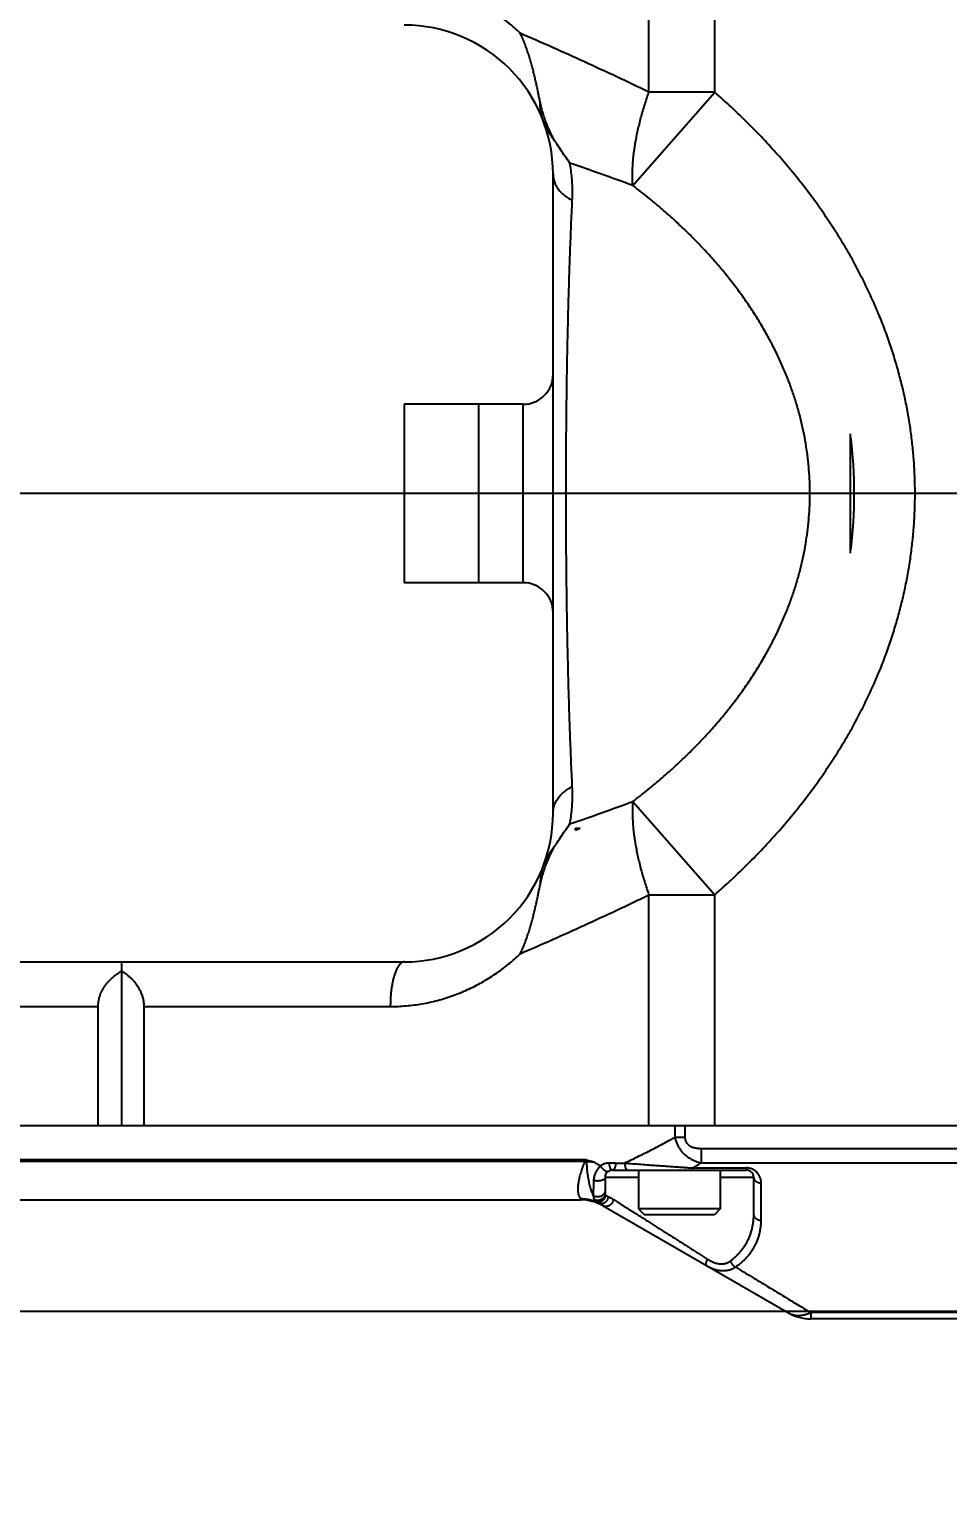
# Model space of a CAD drawing. Extents: x 0 to 3364, y 0 to 2376.
# Drawn here: x 1506.3 to 1568.1, y 346.8 to 445.1 of the extents above; entities that cross this region are included whole.
import ezdxf

# ---------------------------------------------------------------- set-up
doc = ezdxf.new("R2010")
doc.units = 0
doc.header["$LTSCALE"] = 185.02
doc.header["$PDMODE"] = 3
doc.header["$PDSIZE"] = 0.3125
doc.linetypes.add('CENTER', pattern=[0.6, 0.375, -0.075, 0.075, -0.075])
doc.layers.get('0').update_dxf_attribs({"linetype": 'CONTINUOUS'})
doc.layers.get('DEFPOINTS').update_dxf_attribs({"linetype": 'CONTINUOUS'})
doc.layers.add('95_ALL_DIM', color=7, linetype='CONTINUOUS')
doc.layers.add('DEFAULT_1', color=7, linetype='CENTER')
doc.styles.get("Standard").update_dxf_attribs({"font": 'txt', "width": 0.8})
doc.dimstyles.new('DIMSTYLE_1', dxfattribs={"dimtxt": 16, "dimasz": 6, "dimexe": 0.18, "dimexo": 0.0625, "dimgap": 0.09, "dimtad": 1, "dimdec": 3, "dimdsep": 46, "dimtxsty": 'Standard', "dimblk": 'OPEN', "dimblk1": 'OPEN', "dimblk2": 'OPEN', "dimcen": 0.09, "dimadec": 0, "dimazin": 0, "dimtp": 0.3, "dimtm": 0.3, "dimtfac": 1, "dimtdec": 3, "dimtofl": 0, "dimtmove": 0, "dimatfit": 3, "dimldrblk": 'OPEN', "dimfxl": 1, "dimtolj": 1, "dimarcsym": 0})
doc.dimstyles.new('DIMSTYLE_8', dxfattribs={"dimtxt": 14, "dimasz": 6, "dimexe": 0.18, "dimexo": 0.0625, "dimgap": 0.09, "dimtad": 1, "dimdec": 3, "dimdsep": 46, "dimtxsty": 'Standard', "dimblk": 'OPEN', "dimblk1": 'OPEN', "dimblk2": 'OPEN', "dimcen": 0.09, "dimadec": 0, "dimazin": 0, "dimtol": 1, "dimtp": 0.05, "dimtm": 0.05, "dimtfac": 1, "dimtdec": 3, "dimtofl": 0, "dimtmove": 0, "dimatfit": 3, "dimldrblk": 'OPEN', "dimfxl": 1, "dimtolj": 1, "dimarcsym": 0})

# ---------------------------------------------------------------- blocks, each defined once
blk = doc.blocks.new('_OPEN')
at = {"color": 0, "linetype": 'ByBlock'}
for p, q in [((0, 0), (-1, 0.233)), ((-1, -0.233), (0, 0)), ((-1, 0), (0, 0))]:
    blk.add_line(p, q, dxfattribs=at)
blk = doc.blocks.new('*D43')
at = {"layer": '95_ALL_DIM', "color": 0, "transparency": 16777216}
for p, q in [((1358.024, 419.843), (1358.024, 425.843)), ((1819.461, 413.843), (1357.844, 413.843)), ((1733.461, 358.843), (1357.844, 358.843)), ((1358.024, 352.843), (1358.024, 346.843))]:
    blk.add_line(p, q, dxfattribs=at)
at = {"layer": 'DEFPOINTS', "color": 0, "transparency": 16777216}
for p in [(1358.024, 413.843), (1819.524, 413.843), (1733.524, 358.843)]:
    blk.add_point(p, dxfattribs=at)
at = {"layer": '95_ALL_DIM', "color": 0, "transparency": 16777216, "xscale": 6, "yscale": 6, "zscale": 6}
for p, rotation in [((1358.024, 413.843), 270), ((1358.024, 358.843), 90)]:
    blk.add_blockref('_OPEN', p, dxfattribs=dict(at, rotation=rotation))
at = {"layer": '95_ALL_DIM', "color": 0, "transparency": 16777216, "insert": (1350.934, 396.469), "char_height": 14, "attachment_point": 5, "rotation": 90}
blk.add_mtext('\\A1;55±0.05', dxfattribs=at)
blk = doc.blocks.new('*D45')
at = {"layer": '95_ALL_DIM', "color": 0, "transparency": 16777216}
for p, q in [((1731.461, 468.843), (1316.344, 468.843)), ((1316.524, 462.843), (1316.524, 364.843)), ((1733.461, 358.843), (1316.344, 358.843))]:
    blk.add_line(p, q, dxfattribs=at)
at = {"layer": 'DEFPOINTS', "color": 0, "transparency": 16777216}
for p in [(1731.524, 468.843), (1316.524, 358.843), (1733.524, 358.843)]:
    blk.add_point(p, dxfattribs=at)
at = {"layer": '95_ALL_DIM', "color": 0, "transparency": 16777216, "xscale": 6, "yscale": 6, "zscale": 6}
for p, rotation in [((1316.524, 468.843), 90), ((1316.524, 358.843), 270)]:
    blk.add_blockref('_OPEN', p, dxfattribs=dict(at, rotation=rotation))
at = {"layer": '95_ALL_DIM', "color": 0, "transparency": 16777216, "insert": (1308.434, 416.053), "char_height": 16, "attachment_point": 5, "rotation": 90}
blk.add_mtext('\\A1;110', dxfattribs=at)

msp = doc.modelspace()

# ---------------------------------------------------------------- linework, layer by layer
for p, q in [((1547.979, 440.8368), (1547.979, 456.3432)), ((1552.3955, 440.8368), (1552.3955, 456.3432)), ((1546.8913, 434.5592), (1552.3955, 440.8368)), ((1552.3955, 440.8368), (1547.979, 440.8368)), ((1541.5239, 392.3432), (1541.5239, 435.3432)), ((1531.5239, 419.8432), (1531.5239, 407.8432)), ((1539.5239, 419.8432), (1531.5239, 419.8432)), ((1536.5239, 419.8432), (1536.5239, 407.8432)), ((1539.5239, 407.8432), (1539.5239, 419.8432)), ((1561.5239, 409.8397), (1561.5239, 417.8467)), ((1539.5239, 407.8432), (1531.5239, 407.8432)), ((1546.8913, 393.1273), (1552.3955, 386.8497)), ((1543.0291, 391.2094), (1543.0291, 391.3432)), ((1543.0291, 391.3432), (1543.3406, 391.3432)), ((1547.979, 371.3432), (1547.979, 386.8497)), ((1547.979, 386.8497), (1552.3955, 386.8497)), ((1552.3955, 371.3432), (1552.3955, 386.8497)), ((1486.828, 382.3432), (1531.5239, 382.3432)), ((1512.5239, 371.3432), (1512.5239, 382.3432)), ((1473.5239, 379.3432), (1510.9345, 379.3432)), ((1510.9345, 371.3432), (1510.9345, 379.3432)), ((1514.0045, 379.3432), (1514.0045, 371.3432)), ((1514.0045, 379.3432), (1530.583, 379.3432)), ((1442.5239, 371.3432), (1659.0239, 371.3432)), ((1551.4966, 369.7987), (1551.4966, 368.822)), ((1551.4966, 369.7987), (1581.5658, 369.7987)), ((1543.6438, 369.0379), (1491.0013, 369.0379)), ((1543.6485, 368.9537), (1491.0016, 368.9537)), ((1543.6515, 368.9147), (1491.0018, 368.9147)), ((1545.736, 368.8171), (1545.3134, 368.8171)), ((1545.5239, 368.3432), (1554.5239, 368.3432)), ((1545.736, 368.8171), (1546.3377, 368.8171)), ((1547.2739, 368.3432), (1547.2739, 365.7432)), ((1550.914, 368.4889), (1550.914, 368.3432)), ((1550.914, 368.4889), (1554.5239, 368.4889)), ((1551.4965, 368.822), (1581.5658, 368.822)), ((1552.7739, 368.3432), (1552.7739, 365.7432)), ((1545.0239, 367.8432), (1545.0239, 366.7826)), ((1547.2739, 367.8432), (1545.0239, 367.8432)), ((1555.0239, 367.8432), (1552.7739, 367.8432)), ((1555.0239, 365.3535), (1555.0239, 367.8432)), ((1555.5239, 364.9717), (1555.5239, 367.481)), ((1443.1739, 366.3432), (1543.389, 366.3432)), ((1544.8889, 365.9413), (1557.3531, 358.7451)), ((1547.2739, 365.7432), (1547.6739, 365.3432)), ((1552.7739, 365.7432), (1547.2739, 365.7432)), ((1552.7739, 365.7432), (1552.3739, 365.3432)), ((1552.3739, 365.3432), (1547.6739, 365.3432)), ((1558.8531, 358.7613), (1558.8531, 358.3432)), ((1652.1862, 358.7613), (1558.8532, 358.7613)), ((1652.1862, 358.3432), (1558.8531, 358.3432))]:
    msp.add_line(p, q)
for centre, radius, start, end in [((1531.5239, 435.3432), 10, 359.999976, 90.000022), ((1539.5239, 421.8432), 2, 270, 360), ((1539.5239, 405.8432), 2, 0, 90), ((1531.5239, 392.3432), 10, 269.999979, 0.000026), ((1545.5239, 367.8432), 0.5, 90, 179.999889), ((1554.5239, 367.8432), 0.5, 0.00022, 90), ((1543.389, 363.3432), 3, 60.000117, 89.999999), ((1558.8531, 361.3432), 3, 240, 270)]:
    msp.add_arc(centre, radius, start, end)
for points, start_tangent, end_tangent in [([(1539.3195, 444.7913), (1538.9266, 445.1553), (1538.5179, 445.5032), (1538.0943, 445.8343), (1537.6565, 446.1475), (1537.2056, 446.442), (1536.7423, 446.7173), (1536.2676, 446.9726), (1535.7824, 447.2074), (1535.2877, 447.4212), (1534.7846, 447.6134), (1534.2742, 447.7837), (1533.7575, 447.9318), (1533.2355, 448.0574), (1532.7093, 448.1603), (1532.1798, 448.2404), (1531.6482, 448.2976), (1531.1155, 448.3318), (1530.583, 448.3432)], (-0.7192422, 0.6947594), (-1, 0.0000008)), ([(1547.979, 440.8368), (1545.811, 441.8623), (1543.644, 442.8648), (1541.4792, 443.8421), (1539.3195, 444.7913)], (-0.9022442, 0.4312255), (-0.9175457, 0.3976304)), ([(1540.6573, 440.1826), (1540.5965, 440.4774), (1540.5343, 440.7764), (1540.4702, 441.0791), (1540.4035, 441.3851), (1540.3335, 441.6937), (1540.2598, 442.0044), (1540.1816, 442.3166), (1540.0984, 442.6297), (1540.0094, 442.9431), (1539.9141, 443.256), (1539.8118, 443.5679), (1539.7018, 443.878), (1539.5835, 444.1857), (1539.4563, 444.4904), (1539.3195, 444.7913)], (-0.2018808, 0.9794101), (-0.4286215, 0.9034841)), ([(1541.7272, 437.4397), (1541.6333, 437.5946), (1541.5356, 437.7658), (1541.433, 437.9576), (1541.325, 438.1748), (1541.2116, 438.4227), (1541.0937, 438.7065), (1540.9736, 439.0306), (1540.857, 439.3906), (1540.7501, 439.7778), (1540.6573, 440.1826)], (-0.5289633, 0.8486447), (-0.2018808, 0.9794101)), ([(1540.8518, 438.9475), (1540.7988, 439.1006), (1540.755, 439.2614), (1540.7199, 439.43), (1540.6932, 439.6065), (1540.6742, 439.7907), (1540.6624, 439.9828), (1540.6573, 440.1826)], (-0.3604114, 0.9327935), (-0.0097357, 0.9999526)), ([(1546.8913, 434.5592), (1546.8725, 434.8833), (1546.8656, 435.2203), (1546.8705, 435.5693), (1546.8874, 435.9297), (1546.9161, 436.3006), (1546.9567, 436.6813), (1547.0089, 437.0709), (1547.0727, 437.4686), (1547.148, 437.8736), (1547.2345, 438.285), (1547.3322, 438.7018), (1547.4408, 439.1233), (1547.56, 439.5484), (1547.6896, 439.9763), (1547.8294, 440.4061), (1547.979, 440.8368)], (-0.0775114, 0.9969915), (0.3376064, 0.9412874)), ([(1552.3955, 386.8497), (1553.5439, 387.8888), (1554.6318, 388.9376), (1555.6606, 389.9945), (1556.6318, 391.0584), (1557.5468, 392.1283), (1558.407, 393.2029), (1559.2135, 394.2813), (1559.9678, 395.3625), (1560.6709, 396.4454), (1561.324, 397.5291), (1561.928, 398.6122), (1562.4837, 399.693), (1562.9919, 400.7697), (1563.4539, 401.8415), (1563.8712, 402.9077), (1564.2453, 403.9681), (1564.5775, 405.0229), (1564.8695, 406.0728), (1565.1223, 407.1183), (1565.3371, 408.1599), (1565.5148, 409.1981), (1565.656, 410.2334), (1565.7613, 411.2664), (1565.8313, 412.2978), (1565.8663, 413.3282), (1565.8663, 414.3583), (1565.8313, 415.3887), (1565.7613, 416.4201), (1565.656, 417.4531), (1565.5148, 418.4884), (1565.3371, 419.5265), (1565.1223, 420.5681), (1564.8695, 421.6137), (1564.5775, 422.6635), (1564.2453, 423.7184), (1563.8712, 424.7788), (1563.4539, 425.845), (1562.9919, 426.9167), (1562.4837, 427.9935), (1561.928, 429.0742), (1561.324, 430.1573), (1560.6709, 431.2411), (1559.9678, 432.324), (1559.2135, 433.4051), (1558.407, 434.4835), (1557.5468, 435.5582), (1556.6318, 436.628), (1555.6606, 437.6919), (1554.6318, 438.7488), (1553.5439, 439.7976), (1552.3955, 440.8368)], (0.7519043, 0.6592722), (-0.7519043, 0.6592722)), ([(1540.8518, 438.9475), (1540.9471, 438.7168), (1541.0532, 438.4904), (1541.1695, 438.2689), (1541.2955, 438.0526), (1541.4308, 437.8422), (1541.5749, 437.6377), (1541.7272, 437.4397)], (0.3604367, -0.9327837), (0.6254915, -0.780231)), ([(1542.6628, 436.0671), (1542.3411, 436.5126), (1542.0288, 436.9704), (1541.7272, 437.4397)], (-0.596325, 0.8027431), (-0.5289633, 0.8486447)), ([(1541.5239, 435.3432), (1541.5301, 435.203), (1541.5488, 435.0633), (1541.5799, 434.9248), (1541.6232, 434.788), (1541.6786, 434.6536), (1541.7459, 434.522), (1541.8247, 434.3938), (1541.9147, 434.2696), (1542.0156, 434.1499), (1542.1269, 434.0351), (1542.2482, 433.9258), (1542.379, 433.8223), (1542.5187, 433.7252), (1542.6667, 433.6348), (1542.8224, 433.5516)], (0, -1), (0.8946656, -0.4467365)), ([(1546.8913, 434.5592), (1544.7739, 435.3214), (1542.6628, 436.0671)], (-0.9399571, 0.3412925), (-0.9439637, 0.3300493)), ([(1542.8224, 433.5516), (1542.8354, 434.0595), (1542.8258, 434.566), (1542.7937, 435.07), (1542.7393, 435.5706), (1542.6628, 436.0671)], (0.0478085, 0.9988565), (-0.1743169, 0.9846896)), ([(1546.8913, 393.1273), (1547.9061, 393.9247), (1548.8676, 394.7296), (1549.7768, 395.5407), (1550.635, 396.3572), (1551.4436, 397.1783), (1552.2038, 398.003), (1552.9165, 398.8306), (1553.5831, 399.6603), (1554.2044, 400.4914), (1554.7816, 401.3231), (1555.3154, 402.1543), (1555.8064, 402.9837), (1556.2555, 403.8101), (1556.6639, 404.6326), (1557.0327, 405.4508), (1557.3632, 406.2646), (1557.6568, 407.0742), (1557.9148, 407.8799), (1558.1383, 408.6822), (1558.3281, 409.4816), (1558.4851, 410.2783), (1558.6099, 411.0729), (1558.703, 411.8656), (1558.7648, 412.6572), (1558.7957, 413.448), (1558.7957, 414.2385), (1558.7648, 415.0293), (1558.703, 415.8208), (1558.6099, 416.6136), (1558.4851, 417.4081), (1558.3281, 418.2048), (1558.1383, 419.0042), (1557.9148, 419.8066), (1557.6568, 420.6123), (1557.3632, 421.4218), (1557.0327, 422.2356), (1556.6639, 423.0539), (1556.2555, 423.8764), (1555.8064, 424.7027), (1555.3154, 425.5321), (1554.7816, 426.3634), (1554.2044, 427.195), (1553.5831, 428.0261), (1552.9165, 428.8558), (1552.2038, 429.6834), (1551.4436, 430.5082), (1550.635, 431.3292), (1549.7768, 432.1457), (1548.8676, 432.9568), (1547.9061, 433.7617), (1546.8913, 434.5592)], (0.7956124, 0.605806), (-0.7956124, 0.605806)), ([(1542.8224, 394.1349), (1542.7836, 394.9737), (1542.7469, 395.8193), (1542.7124, 396.6704), (1542.6801, 397.5259), (1542.6497, 398.385), (1542.6214, 399.2467), (1542.595, 400.1105), (1542.5705, 400.9756), (1542.5479, 401.8414), (1542.527, 402.7072), (1542.5079, 403.5724), (1542.4906, 404.4365), (1542.4749, 405.2989), (1542.4609, 406.1597), (1542.4484, 407.0187), (1542.4376, 407.876), (1542.4282, 408.7317), (1542.4203, 409.5859), (1542.4139, 410.439), (1542.4089, 411.291), (1542.4054, 412.1422), (1542.4033, 412.9928), (1542.4026, 413.8432), (1542.4033, 414.6936), (1542.4054, 415.5443), (1542.4089, 416.3955), (1542.4139, 417.2475), (1542.4203, 418.1005), (1542.4282, 418.9548), (1542.4376, 419.8105), (1542.4484, 420.6678), (1542.4609, 421.5268), (1542.4749, 422.3875), (1542.4906, 423.25), (1542.5079, 424.114), (1542.527, 424.9792), (1542.5479, 425.845), (1542.5705, 426.7108), (1542.595, 427.576), (1542.6214, 428.4397), (1542.6497, 429.3015), (1542.6801, 430.1605), (1542.7124, 431.016), (1542.7469, 431.8671), (1542.7836, 432.7127), (1542.8224, 433.5516)], (-0.0478096, 0.9988565), (0.0478096, 0.9988565)), ([(1561.5239, 409.8397), (1561.6394, 410.8431), (1561.7216, 411.8446), (1561.7708, 412.8446), (1561.7872, 413.8432), (1561.7708, 414.8419), (1561.7216, 415.8418), (1561.6394, 416.8433), (1561.5239, 417.8467)], (0.1304237, 0.9914583), (-0.1304237, 0.9914583)), ([(1541.5239, 392.3432), (1541.5301, 392.4835), (1541.5488, 392.6231), (1541.5799, 392.7616), (1541.6232, 392.8984), (1541.6786, 393.0329), (1541.7459, 393.1644), (1541.8247, 393.2926), (1541.9147, 393.4168), (1542.0156, 393.5366), (1542.1269, 393.6513), (1542.2482, 393.7607), (1542.379, 393.8641), (1542.5187, 393.9612), (1542.6667, 394.0516), (1542.8224, 394.1349)], (0, 1), (0.8946656, 0.4467365)), ([(1542.6628, 391.6194), (1542.7393, 392.1158), (1542.7937, 392.6165), (1542.8258, 393.1205), (1542.8354, 393.6269), (1542.8224, 394.1349)], (0.1743169, 0.9846896), (-0.0478085, 0.9988565)), ([(1542.6628, 391.6194), (1544.7739, 392.3651), (1546.8913, 393.1273)], (0.9439637, 0.3300493), (0.9399571, 0.3412925)), ([(1546.8913, 393.1273), (1546.8725, 392.8031), (1546.8656, 392.4662), (1546.8705, 392.1171), (1546.8874, 391.7568), (1546.9161, 391.3859), (1546.9567, 391.0052), (1547.0089, 390.6155), (1547.0727, 390.2178), (1547.148, 389.8128), (1547.2345, 389.4015), (1547.3322, 388.9846), (1547.4408, 388.5632), (1547.56, 388.138), (1547.6896, 387.7101), (1547.8294, 387.2804), (1547.979, 386.8497)], (-0.0775114, -0.9969915), (0.3376064, -0.9412874)), ([(1541.7272, 390.2468), (1542.0288, 390.716), (1542.3411, 391.1739), (1542.6628, 391.6194)], (0.5289633, 0.8486447), (0.596325, 0.8027431)), ([(1543.0291, 391.2094), (1543.1329, 391.2539), (1543.2368, 391.2985), (1543.3406, 391.3432)], (0.9194928, 0.3931068), (0.918053, 0.3964578)), ([(1540.6573, 387.5039), (1540.7501, 387.9087), (1540.857, 388.2958), (1540.9736, 388.6559), (1541.0937, 388.98), (1541.2116, 389.2638), (1541.325, 389.5116), (1541.433, 389.7289), (1541.5356, 389.9207), (1541.6333, 390.0918), (1541.7272, 390.2468)], (0.2018808, 0.9794101), (0.5289633, 0.8486447)), ([(1540.8518, 388.7389), (1540.9471, 388.9695), (1541.0531, 389.196), (1541.1695, 389.4176), (1541.2955, 389.6339), (1541.4309, 389.8443), (1541.5749, 390.0487), (1541.7272, 390.2468)], (0.3604368, 0.9327836), (0.625485, 0.7802362)), ([(1540.8518, 388.7389), (1540.7988, 388.586), (1540.755, 388.4251), (1540.7199, 388.2564), (1540.6932, 388.0799), (1540.6742, 387.8957), (1540.6624, 387.7037), (1540.6573, 387.5039)], (-0.3604113, -0.9327935), (-0.0097404, -0.9999526)), ([(1539.3195, 382.8951), (1539.4563, 383.1961), (1539.5835, 383.5007), (1539.7018, 383.8085), (1539.8118, 384.1186), (1539.9141, 384.4304), (1540.0094, 384.7434), (1540.0984, 385.0567), (1540.1816, 385.3698), (1540.2598, 385.682), (1540.3335, 385.9928), (1540.4035, 386.3014), (1540.4702, 386.6073), (1540.5343, 386.9101), (1540.5965, 387.2091), (1540.6573, 387.5039)], (0.4286218, 0.903484), (0.2018808, 0.9794101)), ([(1539.3195, 382.8951), (1541.4792, 383.8444), (1543.644, 384.8216), (1545.811, 385.8242), (1547.979, 386.8497)], (0.9175457, 0.3976304), (0.9022442, 0.4312255)), ([(1530.583, 379.3432), (1531.1155, 379.3546), (1531.6482, 379.3889), (1532.1798, 379.4461), (1532.7093, 379.5262), (1533.2355, 379.6291), (1533.7575, 379.7546), (1534.2742, 379.9027), (1534.7846, 380.073), (1535.2877, 380.2652), (1535.7824, 380.479), (1536.2676, 380.7138), (1536.7423, 380.9692), (1537.2056, 381.2444), (1537.6565, 381.539), (1538.0943, 381.8522), (1538.5179, 382.1832), (1538.9266, 382.5311), (1539.3195, 382.8951)], (1, 0.0000008), (0.7192422, 0.6947594)), ([(1531.5239, 382.3432), (1531.4648, 382.3373), (1531.406, 382.3196), (1531.3476, 382.2901), (1531.2899, 382.249), (1531.2331, 382.1964), (1531.1775, 382.1326), (1531.1233, 382.0577), (1531.0706, 381.9721), (1531.0197, 381.8762), (1530.9708, 381.7703), (1530.9241, 381.6548), (1530.8798, 381.5301), (1530.838, 381.3969), (1530.7989, 381.2555), (1530.7627, 381.1066), (1530.7295, 380.9507), (1530.6994, 380.7885), (1530.6725, 380.6206), (1530.6491, 380.4476), (1530.629, 380.2703), (1530.6125, 380.0893), (1530.5996, 379.9054), (1530.5904, 379.7192), (1530.5848, 379.5316), (1530.583, 379.3432)], (-1, 0), (0, -1)), ([(1510.9345, 379.3432), (1510.9409, 379.5118), (1510.9603, 379.6808), (1510.9929, 379.8501), (1511.0394, 380.0207), (1511.1007, 380.1926), (1511.1775, 380.3654), (1511.2714, 380.5399), (1511.3838, 380.7155), (1511.5164, 380.8916), (1511.6704, 381.0671), (1511.847, 381.2402), (1512.0477, 381.4097), (1512.2733, 381.5733), (1512.5239, 381.7284)], (0, 1), (0.8687693, 0.495217)), ([(1512.5239, 381.7284), (1512.7231, 381.5973), (1512.9037, 381.4614), (1513.0664, 381.3223), (1513.2119, 381.1815), (1513.3411, 381.0404), (1513.4551, 380.8999), (1513.5551, 380.7606), (1513.6424, 380.6229), (1513.718, 380.4873), (1513.7829, 380.3537), (1513.838, 380.2221), (1513.8842, 380.0927), (1513.9221, 379.9648), (1513.9524, 379.8385), (1513.9754, 379.7138), (1513.9916, 379.5898), (1514.0013, 379.4664), (1514.0045, 379.3432)], (0.852252, -0.5231315), (0, -1)), ([(1549.7043, 371.3432), (1549.7094, 370.9441), (1549.7145, 370.5449)], (0.0127142, -0.9999192), (0.0127121, -0.9999192)), ([(1550.3849, 371.3432), (1550.3899, 370.9441), (1550.3949, 370.5449)], (0.0125919, -0.9999207), (0.0125899, -0.9999207)), ([(1546.3377, 368.8171), (1547.2109, 369.2381), (1548.0646, 369.6665), (1548.8991, 370.1022), (1549.7145, 370.5449)], (0.9041195, 0.4272797), (0.87485, 0.4843939)), ([(1549.7145, 370.5449), (1549.7431, 370.4249), (1549.7776, 370.3088), (1549.8178, 370.1967), (1549.8634, 370.0886), (1549.9143, 369.9844), (1549.9704, 369.8842), (1550.0316, 369.7876), (1550.0987, 369.6937), (1550.1726, 369.6016), (1550.2545, 369.5107), (1550.3457, 369.4207), (1550.4474, 369.3316), (1550.5609, 369.2441), (1550.6864, 369.1594), (1550.8239, 369.079), (1550.9732, 369.004), (1551.135, 368.9355), (1551.3094, 368.8744), (1551.4965, 368.822)], (0.2054286, -0.9786721), (0.9708726, -0.2395964)), ([(1550.3949, 370.5449), (1550.2773, 370.5437), (1550.1605, 370.543), (1550.045, 370.5427), (1549.9318, 370.543), (1549.8213, 370.5437), (1549.7145, 370.5449)], (-0.9999212, -0.0125558), (-0.9999008, 0.0140885)), ([(1550.3949, 370.5449), (1550.3984, 370.4791), (1550.4071, 370.4164), (1550.4208, 370.3569), (1550.4393, 370.3005), (1550.4625, 370.2472), (1550.4903, 370.197), (1550.5226, 370.1496), (1550.5599, 370.1046), (1550.6026, 370.0617), (1550.6517, 370.0207), (1550.708, 369.9814), (1550.7725, 369.9443), (1550.8462, 369.9097), (1550.9295, 369.8785), (1551.0224, 369.8515), (1551.1252, 369.8294), (1551.2383, 369.8128), (1551.362, 369.8023), (1551.4966, 369.7987)], (0.0125986, -0.9999206), (1, 0.0000052)), ([(1543.6515, 368.9147), (1543.5749, 368.7212), (1543.5047, 368.5311), (1543.4413, 368.3452), (1543.3847, 368.1645), (1543.3354, 367.9899), (1543.2933, 367.822), (1543.2585, 367.6616), (1543.231, 367.5092), (1543.2108, 367.3652), (1543.1977, 367.23), (1543.1916, 367.1041), (1543.1923, 366.9875), (1543.1997, 366.8804), (1543.2136, 366.783), (1543.2337, 366.6953), (1543.2598, 366.6174), (1543.2917, 366.5492), (1543.3293, 366.4908), (1543.3722, 366.4421), (1543.4204, 366.4032)], (-0.3785252, -0.925591), (0.829938, -0.5578557)), ([(1543.7839, 369.0191), (1543.7376, 369.0297), (1543.6909, 369.0359), (1543.6438, 369.0379)], (-0.9615104, 0.2747684), (-1, -0.0000817)), ([(1543.6485, 368.9537), (1543.6463, 368.9815), (1543.6447, 369.0096), (1543.6438, 369.0379)], (-0.0923221, 0.9957292), (-0.0214481, 0.99977)), ([(1543.7701, 368.9442), (1543.7301, 368.9496), (1543.6896, 368.9527), (1543.6485, 368.9537)], (-0.9865649, 0.1633696), (-1, -0.0000213)), ([(1543.6485, 368.9537), (1543.6502, 368.9342), (1543.6515, 368.9147)], (0.092324, -0.995729), (0.0589866, -0.9982588)), ([(1543.773, 368.9059), (1543.7125, 368.9103), (1543.6515, 368.9147)], (-0.9973151, 0.0732291), (-0.9975376, 0.070134)), ([(1543.7701, 368.9442), (1543.7742, 368.969), (1543.7788, 368.994), (1543.7839, 369.0191)], (0.1499139, 0.9886991), (0.212203, 0.9772256)), ([(1544.3043, 368.8694), (1544.1247, 368.8946), (1543.9466, 368.9195), (1543.7701, 368.9442)], (-0.9903531, 0.1385667), (-0.9903695, 0.1384493)), ([(1543.7701, 368.9442), (1543.7717, 368.9251), (1543.773, 368.9059)], (0.0917575, -0.9957814), (0.0563712, -0.9984099)), ([(1544.3044, 368.8694), (1544.0361, 368.8878), (1543.773, 368.9059)], (-0.9976785, 0.0681007), (-0.9976138, 0.0690411)), ([(1543.773, 368.9059), (1543.7832, 368.6893), (1543.7984, 368.4762), (1543.8185, 368.2677), (1543.8432, 368.0648), (1543.8724, 367.8686), (1543.9058, 367.6798), (1543.9431, 367.4992), (1543.9841, 367.3274), (1544.0285, 367.1649), (1544.076, 367.0123), (1544.1264, 366.8698), (1544.1793, 366.7378), (1544.2346, 366.6163)], (0.0351073, -0.9993835), (0.43666, -0.8996266)), ([(1544.3044, 368.8694), (1544.1299, 368.9197), (1543.9565, 368.9697), (1543.7839, 369.0191)], (-0.9607689, 0.2773502), (-0.9615787, 0.2745295)), ([(1544.7229, 368.6225), (1544.6524, 368.557), (1544.5855, 368.485), (1544.5232, 368.4071), (1544.4661, 368.3239), (1544.4148, 368.236), (1544.3697, 368.1438), (1544.3313, 368.0481), (1544.3, 367.9494), (1544.2763, 367.8487), (1544.2604, 367.7471), (1544.2523, 367.6454)], (-0.7572529, -0.6531218), (-0.039885, -0.9992043)), ([(1544.3044, 368.8694), (1544.5146, 368.7455), (1544.7229, 368.6225)], (0.8613059, -0.5080868), (0.8613068, -0.5080853)), ([(1545.3134, 368.8171), (1545.2339, 368.8139), (1545.1549, 368.8043), (1545.077, 368.7885), (1545.0007, 368.7665), (1544.9266, 368.7386), (1544.8553, 368.7051), (1544.7873, 368.6663), (1544.7229, 368.6225)], (-1, -0.0000047), (-0.8044262, -0.5940526)), ([(1545.2276, 368.246), (1545.2102, 368.2366), (1545.1898, 368.2317), (1545.1666, 368.2314), (1545.1408, 368.2356), (1545.1127, 368.2443), (1545.0827, 368.2575), (1545.0509, 368.2749), (1545.0179, 368.2964), (1544.984, 368.3217), (1544.9494, 368.3507), (1544.9147, 368.3828), (1544.8801, 368.4179), (1544.8461, 368.4555), (1544.813, 368.4952), (1544.7813, 368.5366), (1544.7511, 368.5792), (1544.7229, 368.6225)], (-0.8054802, -0.5926227), (-0.527883, 0.8493171)), ([(1545.5239, 368.3432), (1545.5026, 368.3458), (1545.4815, 368.3534), (1545.4609, 368.3661), (1545.4409, 368.3837), (1545.4217, 368.4059), (1545.4036, 368.4326), (1545.3867, 368.4636), (1545.3712, 368.4984), (1545.3573, 368.5368), (1545.3451, 368.5783), (1545.3348, 368.6225), (1545.3263, 368.6689), (1545.3199, 368.7172), (1545.3156, 368.7667), (1545.3134, 368.8171)], (-1, 0), (-0.0220925, 0.9997559)), ([(1545.736, 368.8171), (1545.7357, 368.8103), (1545.7355, 368.8029), (1545.7352, 368.7948), (1545.7349, 368.7859), (1545.7343, 368.7763), (1545.7337, 368.7658), (1545.7329, 368.7544), (1545.7318, 368.7419), (1545.7305, 368.7283), (1545.7289, 368.7134), (1545.7269, 368.6972), (1545.7245, 368.6796), (1545.7215, 368.6605), (1545.7178, 368.6397), (1545.7132, 368.6173), (1545.7076, 368.5932), (1545.7008, 368.5675), (1545.6925, 368.5401), (1545.6825, 368.5114), (1545.6703, 368.4817), (1545.6555, 368.4516), (1545.6378, 368.4219), (1545.6177, 368.3951), (1545.5959, 368.3731), (1545.5727, 368.3567), (1545.5485, 368.3466), (1545.5239, 368.3432)], (-0.0549006, -0.9984918), (-1, 0.0000041)), ([(1546.3377, 368.8171), (1546.3399, 368.7667), (1546.3443, 368.7172), (1546.3509, 368.6689), (1546.3595, 368.6225), (1546.37, 368.5783), (1546.3824, 368.5368), (1546.3966, 368.4984), (1546.4124, 368.4636), (1546.4295, 368.4326), (1546.448, 368.4059), (1546.4675, 368.3837), (1546.4878, 368.3661), (1546.5088, 368.3534), (1546.5303, 368.3458), (1546.552, 368.3432)], (0.0224864, -0.9997471), (1, -0.0000002)), ([(1546.3377, 368.8171), (1546.9048, 368.7735), (1547.4485, 368.7323), (1547.9627, 368.6938), (1548.4436, 368.6584), (1548.8912, 368.626), (1549.3048, 368.5965), (1549.6854, 368.57), (1550.0356, 368.5461), (1550.3545, 368.5248), (1550.6454, 368.5059), (1550.914, 368.4889)], (0.997037, -0.0769235), (0.9980638, -0.0621978)), ([(1550.914, 368.4889), (1551.2065, 368.655), (1551.4965, 368.822)], (0.8710437, 0.4912055), (0.865153, 0.5015081)), ([(1554.5239, 368.3432), (1554.5236, 368.3525), (1554.5238, 368.3642), (1554.5239, 368.3806), (1554.5239, 368.4015), (1554.5239, 368.4267), (1554.5239, 368.4559), (1554.5239, 368.4889)], (-1, 0), (-0.0001557, 1)), ([(1555.5239, 367.481), (1555.5191, 367.5795), (1555.5052, 367.6752), (1555.4827, 367.7674), (1555.4524, 367.8553), (1555.415, 367.9383), (1555.3716, 368.0157), (1555.3232, 368.0867), (1555.2709, 368.1511), (1555.2154, 368.2091), (1555.1574, 368.2608), (1555.0978, 368.3064), (1555.0369, 368.3461), (1554.9756, 368.3802), (1554.9145, 368.4088), (1554.854, 368.4324), (1554.7948, 368.4512), (1554.7371, 368.4657), (1554.6812, 368.4763), (1554.6272, 368.4835), (1554.5749, 368.4876), (1554.5239, 368.4889)], (0.0000064, 1), (-1, -0.0000079)), ([(1544.2523, 367.6454), (1544.2468, 367.5002), (1544.2422, 367.3623), (1544.2385, 367.2317), (1544.2357, 367.1089), (1544.2337, 366.994), (1544.2327, 366.8872), (1544.2325, 366.7886), (1544.2331, 366.6982), (1544.2346, 366.6163)], (-0.0398827, -0.9992044), (0.0251384, -0.999684)), ([(1545.0239, 367.8432), (1545.0213, 367.8192), (1545.0135, 367.7954), (1545.0006, 367.7722), (1544.9827, 367.7496), (1544.9601, 367.7281), (1544.9329, 367.7077), (1544.9015, 367.6888), (1544.8661, 367.6714), (1544.8271, 367.6559), (1544.785, 367.6423), (1544.7401, 367.6308), (1544.693, 367.6215), (1544.6442, 367.6146), (1544.5941, 367.61), (1544.5432, 367.6078), (1544.4922, 367.6081), (1544.4415, 367.6109), (1544.3916, 367.616), (1544.3431, 367.6236), (1544.2966, 367.6334), (1544.2523, 367.6454)], (-0.0000008, -1), (-0.9565613, 0.2915311)), ([(1555.0239, 367.8432), (1555.0266, 367.8054), (1555.0348, 367.7679), (1555.0484, 367.7313), (1555.0671, 367.6959), (1555.0909, 367.6621), (1555.1194, 367.6303), (1555.1523, 367.6009), (1555.1893, 367.5741), (1555.23, 367.5502), (1555.2739, 367.5295), (1555.3205, 367.5123), (1555.3694, 367.4987), (1555.4199, 367.4889), (1555.4716, 367.483), (1555.5239, 367.481)], (0, -1), (1, 0)), ([(1543.4204, 366.4032), (1543.4374, 366.3908), (1543.4495, 366.3796), (1543.4565, 366.3697), (1543.4579, 366.361), (1543.4529, 366.3538), (1543.4407, 366.3482), (1543.4199, 366.3445), (1543.389, 366.3432)], (0.8299275, -0.5578713), (-1, -0.0000029)), ([(1544.3558, 366.2192), (1544.2067, 366.2735), (1544.0541, 366.3186), (1543.8987, 366.3541), (1543.741, 366.3801), (1543.5814, 366.3965), (1543.4204, 366.4032)], (-0.9284859, 0.3713675), (-0.9999377, 0.0111639)), ([(1545.0239, 366.9771), (1545.0212, 366.9311), (1545.0131, 366.8856), (1544.9997, 366.8411), (1544.9811, 366.7981), (1544.9576, 366.757), (1544.9294, 366.7183), (1544.8967, 366.6824), (1544.8601, 366.6497), (1544.8198, 366.6205), (1544.7762, 366.5952), (1544.73, 366.5741), (1544.6815, 366.5573), (1544.6313, 366.5451), (1544.5799, 366.5375), (1544.528, 366.5348), (1544.476, 366.5368), (1544.4245, 366.5436), (1544.374, 366.5551), (1544.3253, 366.5712), (1544.2786, 366.5916), (1544.2346, 366.6163)], (-0.0000005, -1), (-0.8470481, 0.5315162)), ([(1544.2346, 366.6163), (1544.2431, 366.5433), (1544.2526, 366.4769), (1544.263, 366.4174), (1544.2744, 366.365)], (0.1047271, -0.994501), (0.2368889, -0.9715368)), ([(1545.0239, 366.7826), (1545.0214, 366.7346), (1545.014, 366.6871), (1545.0017, 366.6406), (1544.9847, 366.5955), (1544.9631, 366.5523), (1544.9371, 366.5113), (1544.9071, 366.473), (1544.8732, 366.4378), (1544.8358, 366.406), (1544.7954, 366.378), (1544.7523, 366.354), (1544.7069, 366.3342), (1544.6597, 366.3189), (1544.6111, 366.3082), (1544.5617, 366.3022), (1544.5119, 366.3009), (1544.4622, 366.3045), (1544.4131, 366.3127), (1544.3652, 366.3257), (1544.3188, 366.3432), (1544.2744, 366.365)], (0, -1), (-0.8744382, 0.485137)), ([(1545.049, 366.6786), (1545.0458, 366.6272), (1545.0374, 366.5764), (1545.0237, 366.5267), (1545.0051, 366.4785), (1544.9815, 366.4326), (1544.9534, 366.3892), (1544.9209, 366.349), (1544.8846, 366.3123), (1544.8446, 366.2795), (1544.8015, 366.2509), (1544.7558, 366.2269), (1544.7079, 366.2078), (1544.6583, 366.1937), (1544.6075, 366.1848), (1544.5562, 366.1811), (1544.5048, 366.1828), (1544.4539, 366.1897), (1544.404, 366.2019), (1544.3558, 366.2192)], (-0.0099143, -0.9999509), (-0.9226169, 0.3857176)), ([(1545.2346, 366.5654), (1545.2302, 366.5144), (1545.2209, 366.464), (1545.2067, 366.4146), (1545.1876, 366.3669), (1545.1641, 366.3212), (1545.1362, 366.2782), (1545.1043, 366.2381), (1545.0686, 366.2015), (1545.0297, 366.1688), (1544.9879, 366.1403), (1544.9437, 366.1162), (1544.8974, 366.0969), (1544.8497, 366.0825), (1544.8009, 366.0733), (1544.7517, 366.0692), (1544.7025, 366.0704), (1544.6539, 366.0768), (1544.6063, 366.0884), (1544.5604, 366.1051)], (-0.0349643, -0.9993886), (-0.9206133, 0.3904755)), ([(1545.0239, 366.7826), (1545.0255, 366.747), (1545.0303, 366.7179), (1545.0382, 366.6951), (1545.049, 366.6786)], (0.0000017, -1), (0.6764713, -0.736469)), ([(1545.049, 366.6786), (1545.0592, 366.6682), (1545.0713, 366.6575), (1545.0854, 366.6464), (1545.1019, 366.6349), (1545.1211, 366.6228), (1545.1435, 366.6101), (1545.1695, 366.5965), (1545.1998, 366.5817), (1545.2346, 366.5654)], (0.6764986, -0.736444), (0.906217, -0.422813)), ([(1545.2346, 366.5654), (1545.2949, 366.5364), (1545.3607, 366.5029), (1545.4312, 366.4648), (1545.5055, 366.422), (1545.583, 366.3743)], (0.906222, -0.4228022), (0.8441485, -0.5361094)), ([(1544.2744, 366.365), (1544.2892, 366.3166), (1544.3077, 366.2762), (1544.33, 366.2438), (1544.3558, 366.2192)], (0.236886, -0.9715375), (0.799446, -0.6007379)), ([(1544.3558, 366.2192), (1544.371, 366.2071), (1544.3876, 366.1949), (1544.4056, 366.1827), (1544.4252, 366.1704), (1544.4469, 366.1581), (1544.4708, 366.1456), (1544.4974, 366.1328), (1544.5272, 366.1193), (1544.5604, 366.1051)], (0.7713529, -0.6364077), (0.9206119, -0.3904788)), ([(1545.583, 366.3743), (1545.5748, 366.3253), (1545.562, 366.2768), (1545.5449, 366.2294), (1545.5236, 366.1834), (1545.4984, 366.1393), (1545.4694, 366.0977), (1545.437, 366.059), (1545.4016, 366.0235), (1545.3635, 365.9916), (1545.323, 365.9637), (1545.2807, 365.9399), (1545.2369, 365.9207), (1545.192, 365.9061), (1545.1467, 365.8964), (1545.1012, 365.8916), (1545.0562, 365.8917), (1545.012, 365.8969), (1544.9691, 365.9069), (1544.9279, 365.9218), (1544.889, 365.9413)], (-0.1210111, -0.9926512), (-0.8660254, 0.5)), ([(1545.583, 366.3743), (1545.7082, 366.2948), (1545.8463, 366.2071), (1545.9971, 366.1113), (1546.1607, 366.0074), (1546.337, 365.8955), (1546.526, 365.7755), (1546.7272, 365.6476), (1546.9405, 365.5122), (1547.1654, 365.3694), (1547.4013, 365.2196), (1547.6477, 365.063), (1547.9039, 364.9004), (1548.169, 364.732), (1548.4421, 364.5586), (1548.7221, 364.3808), (1549.0078, 364.1993), (1549.2982, 364.0149), (1549.5919, 363.8283), (1549.8876, 363.6406), (1550.1838, 363.4524), (1550.4794, 363.2647), (1550.7729, 363.0783), (1551.0629, 362.8941), (1551.3483, 362.7129), (1551.6278, 362.5354), (1551.9002, 362.3623)], (0.8441503, -0.5361066), (0.8441499, -0.5361072)), ([(1553.4504, 362.2327), (1553.6276, 362.3714), (1553.7978, 362.52), (1553.9604, 362.6785), (1554.1145, 362.8472), (1554.2595, 363.0262), (1554.3945, 363.2155), (1554.5187, 363.415), (1554.6312, 363.6248), (1554.7312, 363.8446), (1554.8179, 364.0744), (1554.8904, 364.3135), (1554.9479, 364.5617), (1554.9898, 364.8182), (1555.0153, 365.0824), (1555.0239, 365.3535)], (0.8030774, 0.5958748), (0.0000004, 1)), ([(1553.7931, 361.8263), (1553.988, 361.9661), (1554.1752, 362.1158), (1554.354, 362.2756), (1554.5236, 362.4457), (1554.6831, 362.6261), (1554.8315, 362.8168), (1554.9681, 363.0179), (1555.0919, 363.2294), (1555.2019, 363.4509), (1555.2973, 363.6825), (1555.377, 363.9235), (1555.4403, 364.1736), (1555.4863, 364.4322), (1555.5144, 364.6985), (1555.5239, 364.9717)], (0.8269854, 0.5622234), (0.0000006, 1)), ([(1555.0239, 365.3535), (1555.0266, 365.3136), (1555.0348, 365.2742), (1555.0484, 365.2355), (1555.0671, 365.1982), (1555.0909, 365.1626), (1555.1194, 365.1291), (1555.1523, 365.0981), (1555.1893, 365.0698), (1555.23, 365.0446), (1555.2739, 365.0229), (1555.3205, 365.0047), (1555.3694, 364.9904), (1555.4199, 364.9801), (1555.4716, 364.9738), (1555.5239, 364.9717)], (0, -1), (1, 0)), ([(1551.9002, 362.3623), (1551.8796, 362.3189), (1551.861, 362.2759), (1551.8446, 362.2337), (1551.8306, 362.1928), (1551.819, 362.1535), (1551.8101, 362.1162), (1551.8039, 362.0814), (1551.8005, 362.0493), (1551.7998, 362.0202), (1551.802, 361.9945), (1551.8069, 361.9723), (1551.8146, 361.954), (1551.825, 361.9396), (1551.8379, 361.9293)], (-0.4443763, -0.8958402), (0.8660254, -0.4999999)), ([(1551.8379, 361.9293), (1552.003, 361.8402), (1552.1628, 361.7657), (1552.3167, 361.7053), (1552.4644, 361.6581), (1552.6059, 361.6232), (1552.7417, 361.5996), (1552.8726, 361.5865), (1552.9988, 361.5834), (1553.1207, 361.5898), (1553.2394, 361.6056), (1553.3551, 361.6305), (1553.468, 361.6647), (1553.5784, 361.7085), (1553.6867, 361.7621), (1553.7931, 361.8263)], (0.8660247, -0.5000011), (0.8348023, 0.5505499)), ([(1551.9002, 362.3623), (1552.0366, 362.2809), (1552.1678, 362.2124), (1552.2933, 362.1564), (1552.413, 362.1122), (1552.5269, 362.0788), (1552.6355, 362.0555), (1552.7396, 362.0414), (1552.8393, 362.0363), (1552.9351, 362.0395), (1553.0276, 362.0509), (1553.1173, 362.0704), (1553.2041, 362.0981), (1553.2884, 362.1341), (1553.3704, 362.1788), (1553.4504, 362.2327)], (0.8441502, -0.5361067), (0.8030847, 0.5958649)), ([(1553.4504, 362.2327), (1553.4688, 362.1865), (1553.4905, 362.1409), (1553.5155, 362.0962), (1553.5434, 362.053), (1553.5739, 362.0117), (1553.6068, 361.9727), (1553.6416, 361.9365), (1553.6781, 361.9034), (1553.7157, 361.8738), (1553.7542, 361.848), (1553.7931, 361.8263)], (0.3368357, -0.9415634), (0.8932875, -0.4494858)), ([(1553.7931, 361.8263), (1554.89, 361.1618), (1555.9426, 360.5243), (1556.9527, 359.9124), (1557.9222, 359.3251), (1558.8532, 358.7613)], (0.8553178, -0.5181037), (0.8553176, -0.518104)), ([(1557.3531, 358.7451), (1557.4675, 358.6867), (1557.5881, 358.6399), (1557.7142, 358.605), (1557.8454, 358.5822), (1557.9809, 358.5715), (1558.1203, 358.573), (1558.263, 358.5866), (1558.4082, 358.6125), (1558.5554, 358.6503), (1558.7039, 358.7), (1558.8531, 358.7613)], (0.8660254, -0.5), (0.9125871, 0.4088823))]:
    msp.add_spline(points, degree=3, dxfattribs=dict(start_tangent=start_tangent, end_tangent=end_tangent))
at = {"layer": 'DEFAULT_1'}
msp.add_line((1823.5239, 413.8432), (1403.3315, 413.8432), dxfattribs=at)

# ---------------------------------------------------------------- dimensions: what is measured, and where the dimension line sits
at = {"layer": '95_ALL_DIM'}
for base, p1, p2, angle, dimstyle, picture, middle in [((1316.5239, 358.8432), (1731.5239, 468.8432), (1733.5239, 358.8432), 270, 'DIMSTYLE_1', '*D45', (1316.5239, 416.053)), ((1358.0239, 413.8432), (1733.5239, 358.8432), (1819.5239, 413.8432), 90, 'DIMSTYLE_8', '*D43', (1358.0239, 396.4693))]:
    dim = msp.add_linear_dim(base=base, p1=p1, p2=p2, angle=angle, dimstyle=dimstyle, dxfattribs=at)
    dim.commit()
    dim.dimension.update_dxf_attribs({"geometry": picture, "text_midpoint": middle, "dimtype": 160})

doc.saveas('drawing.dxf')
